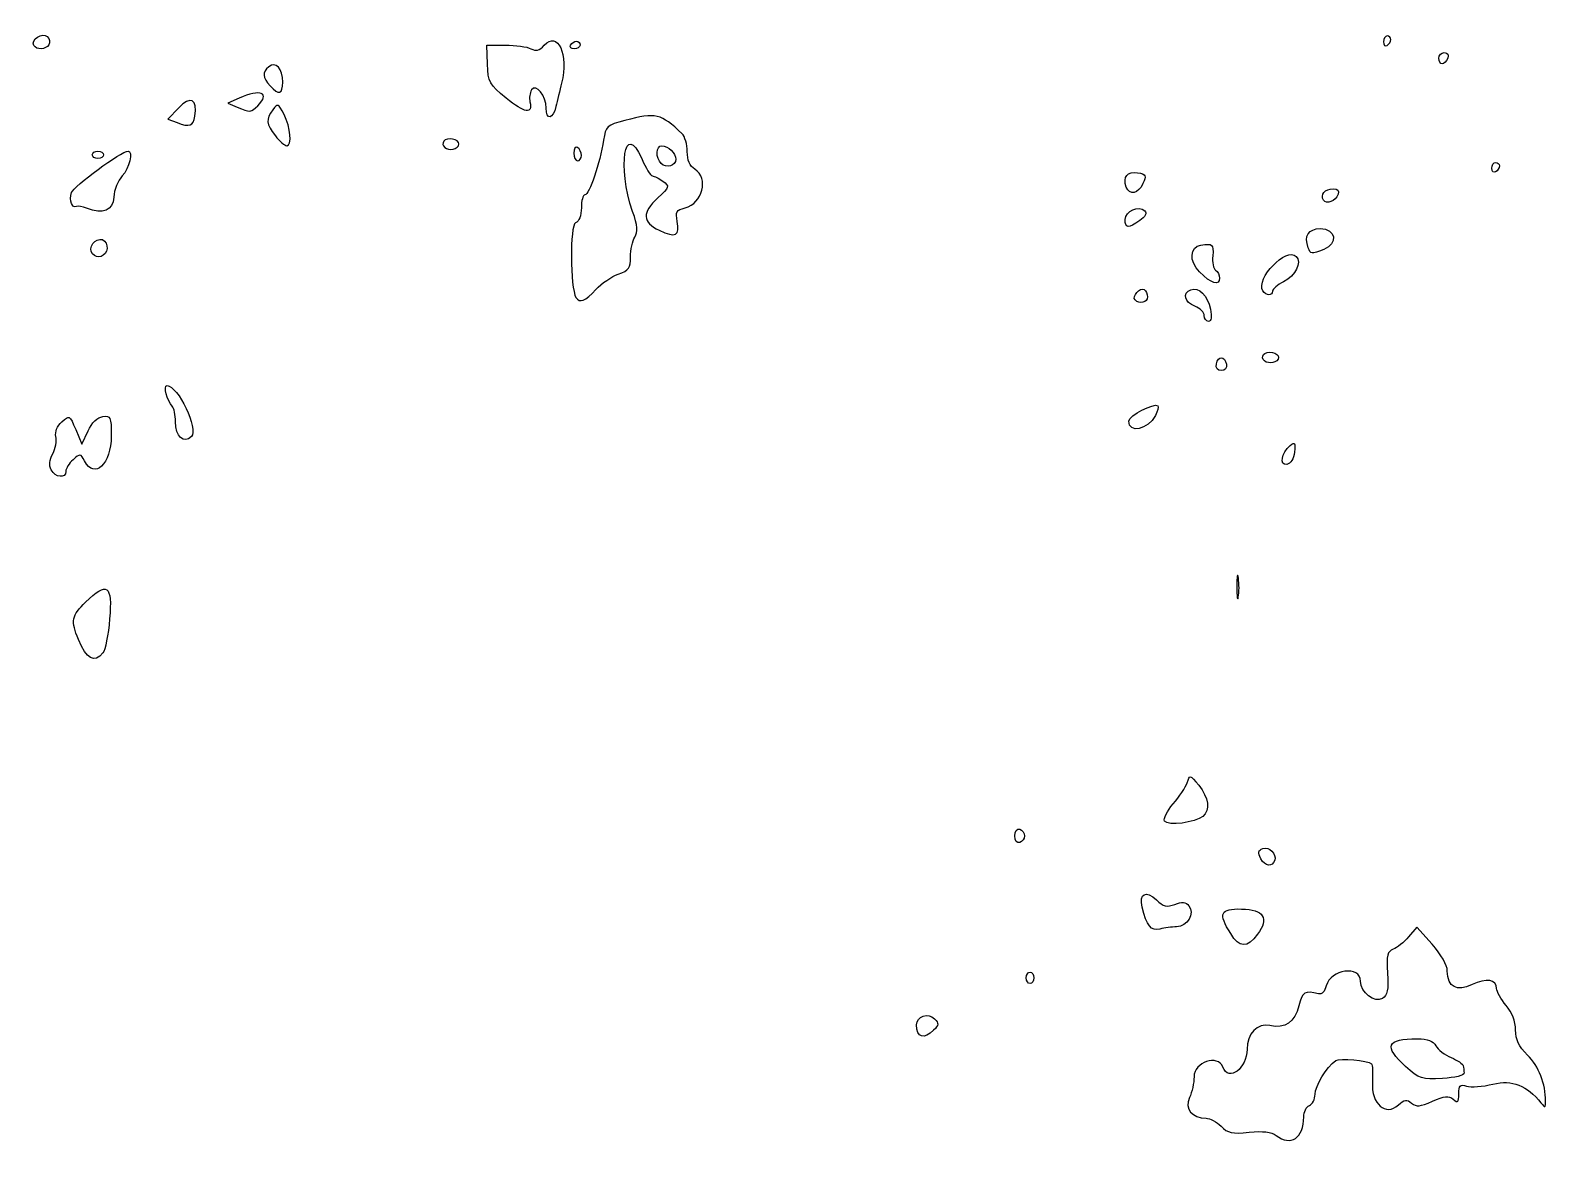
# Model space of a CAD drawing. Header units: centimetres. Extents: x -9.1 to 23.1, y -7.7 to 7.6.
# Drawn here: x -5.836 to -3.219, y -5.176 to -3.249 of the extents above; entities that cross this region are included whole.
import ezdxf

# ---------------------------------------------------------------- set-up
doc = ezdxf.new("R2010")
doc.units = ezdxf.units.CM
doc.header["$MEASUREMENT"] = 0
doc.layers.add('Layer 1', color=7, linetype='Continuous')

msp = doc.modelspace()

# ---------------------------------------------------------------- linework, layer by layer
at = {"layer": 'Layer 1'}
for points, knots in [([(-5.80392, -3.27375), (-5.80151, -3.26984), (-5.80268, -3.26351), (-5.80653, -3.25966), (-5.80653, -3.25966), (-5.81468, -3.25151), (-5.83588, -3.26546), (-5.82995, -3.27506), (-5.82995, -3.27506), (-5.82498, -3.2831), (-5.80922, -3.28231), (-5.80393, -3.27374), (-5.80393, -3.27374), (-5.80393, -3.27374), (-5.80392, -3.27375), (-5.80392, -3.27375)], [0, 0, 0, 0, 0.2, 0.2, 0.2, 0.2, 0.4, 0.4, 0.4, 0.4, 0.6, 0.6, 0.6, 0.6, 1, 1, 1, 1]), ([(-4.92827, -3.38053), (-4.92606, -3.37065), (-4.92166, -3.35239), (-4.91849, -3.33996), (-4.91849, -3.33996), (-4.90599, -3.29081), (-4.92529, -3.2489), (-4.94858, -3.27463), (-4.94858, -3.27463), (-4.95701, -3.28394), (-4.96276, -3.28546), (-4.97162, -3.28072), (-4.97162, -3.28072), (-4.97812, -3.27722), (-4.99787, -3.2744), (-5.01551, -3.2744), (-5.01551, -3.2744), (-5.01551, -3.2744), (-5.04759, -3.2744), (-5.04759, -3.2744), (-5.04759, -3.2744), (-5.04759, -3.2744), (-5.04643, -3.3074), (-5.04643, -3.3074), (-5.04643, -3.3074), (-5.04534, -3.33829), (-5.04328, -3.34205), (-5.01411, -3.36615), (-5.01411, -3.36615), (-4.98298, -3.39188), (-4.96741, -3.39424), (-4.97313, -3.37235), (-4.97313, -3.37235), (-4.9748, -3.36597), (-4.97354, -3.35675), (-4.97031, -3.35186), (-4.97031, -3.35186), (-4.96253, -3.34005), (-4.94511, -3.36186), (-4.94511, -3.38341), (-4.94511, -3.38341), (-4.94511, -3.40437), (-4.93316, -3.40233), (-4.92827, -3.38053)], [0, 0, 0, 0, 0.0833333, 0.0833333, 0.0833333, 0.0833333, 0.1666667, 0.1666667, 0.1666667, 0.1666667, 0.25, 0.25, 0.25, 0.25, 0.3333333, 0.3333333, 0.3333333, 0.3333333, 0.4166667, 0.4166667, 0.4166667, 0.4166667, 0.5, 0.5, 0.5, 0.5, 0.5833333, 0.5833333, 0.5833333, 0.5833333, 0.6666667, 0.6666667, 0.6666667, 0.6666667, 0.75, 0.75, 0.75, 0.75, 0.8333333, 0.8333333, 0.8333333, 0.8333333, 1, 1, 1, 1]), ([(-4.88665, -3.27432), (-4.88665, -3.27074), (-4.88942, -3.26779), (-4.8928, -3.26779), (-4.8928, -3.26779), (-4.89618, -3.26779), (-4.90076, -3.27071), (-4.90298, -3.27432), (-4.90298, -3.27432), (-4.9052, -3.2779), (-4.90244, -3.28085), (-4.89683, -3.28085), (-4.89683, -3.28085), (-4.89123, -3.28085), (-4.88665, -3.27793), (-4.88665, -3.27432)], [0, 0, 0, 0, 0.2, 0.2, 0.2, 0.2, 0.4, 0.4, 0.4, 0.4, 0.6, 0.6, 0.6, 0.6, 1, 1, 1, 1]), ([(-3.49953, -3.26885), (-3.49953, -3.26325), (-3.49659, -3.25867), (-3.493, -3.25867), (-3.493, -3.25867), (-3.48941, -3.25867), (-3.48647, -3.26143), (-3.48647, -3.26482), (-3.48647, -3.26482), (-3.48647, -3.2682), (-3.48941, -3.27278), (-3.493, -3.275), (-3.493, -3.275), (-3.49659, -3.27722), (-3.49953, -3.27446), (-3.49953, -3.26885)], [0, 0, 0, 0, 0.2, 0.2, 0.2, 0.2, 0.4, 0.4, 0.4, 0.4, 0.6, 0.6, 0.6, 0.6, 1, 1, 1, 1]), ([(-3.38852, -3.29719), (-3.38623, -3.29122), (-3.38852, -3.28739), (-3.39435, -3.28739), (-3.39435, -3.28739), (-3.39963, -3.28739), (-3.40394, -3.2918), (-3.40394, -3.29719), (-3.40394, -3.29719), (-3.40394, -3.30258), (-3.40132, -3.30699), (-3.39811, -3.30699), (-3.39811, -3.30699), (-3.3949, -3.30699), (-3.39059, -3.30258), (-3.38852, -3.29719)], [0, 0, 0, 0, 0.2, 0.2, 0.2, 0.2, 0.4, 0.4, 0.4, 0.4, 0.6, 0.6, 0.6, 0.6, 1, 1, 1, 1]), ([(-5.42196, -3.34469), (-5.43502, -3.33025), (-5.43561, -3.3214), (-5.42412, -3.31187), (-5.42412, -3.31187), (-5.41206, -3.30186), (-5.40011, -3.31504), (-5.40011, -3.33835), (-5.40011, -3.33835), (-5.40011, -3.35957), (-5.40675, -3.3615), (-5.42196, -3.34469)], [0, 0, 0, 0, 0.25, 0.25, 0.25, 0.25, 0.5, 0.5, 0.5, 0.5, 1, 1, 1, 1]), ([(-5.58241, -3.40827), (-5.58241, -3.40827), (-5.59816, -3.402), (-5.59816, -3.402), (-5.59816, -3.402), (-5.59816, -3.402), (-5.57946, -3.38249), (-5.57946, -3.38249), (-5.57946, -3.38249), (-5.55915, -3.3613), (-5.54718, -3.36757), (-5.55154, -3.39714), (-5.55154, -3.39714), (-5.55402, -3.41395), (-5.56144, -3.41663), (-5.58241, -3.40828), (-5.58241, -3.40828), (-5.58241, -3.40828), (-5.58241, -3.40827), (-5.58241, -3.40827)], [0, 0, 0, 0, 0.1666667, 0.1666667, 0.1666667, 0.1666667, 0.3333333, 0.3333333, 0.3333333, 0.3333333, 0.5, 0.5, 0.5, 0.5, 0.6666667, 0.6666667, 0.6666667, 0.6666667, 1, 1, 1, 1]), ([(-5.47849, -3.38158), (-5.47849, -3.38158), (-5.49482, -3.3747), (-5.49482, -3.3747), (-5.49482, -3.3747), (-5.49482, -3.3747), (-5.47523, -3.36596), (-5.47523, -3.36596), (-5.47523, -3.36596), (-5.43859, -3.34962), (-5.42084, -3.35683), (-5.44304, -3.37903), (-5.44304, -3.37903), (-5.45481, -3.3908), (-5.45637, -3.39091), (-5.4785, -3.38158), (-5.4785, -3.38158), (-5.4785, -3.38158), (-5.47849, -3.38158), (-5.47849, -3.38158)], [0, 0, 0, 0, 0.1666667, 0.1666667, 0.1666667, 0.1666667, 0.3333333, 0.3333333, 0.3333333, 0.3333333, 0.5, 0.5, 0.5, 0.5, 0.6666667, 0.6666667, 0.6666667, 0.6666667, 1, 1, 1, 1]), ([(-5.41279, -3.43086), (-5.42869, -3.41065), (-5.4295, -3.40265), (-5.41734, -3.38603), (-5.41734, -3.38603), (-5.40882, -3.37437), (-5.40781, -3.3748), (-5.39775, -3.39425), (-5.39775, -3.39425), (-5.38619, -3.41661), (-5.38353, -3.44807), (-5.3932, -3.44807), (-5.3932, -3.44807), (-5.39653, -3.44807), (-5.40535, -3.44033), (-5.41279, -3.43086)], [0, 0, 0, 0, 0.2, 0.2, 0.2, 0.2, 0.4, 0.4, 0.4, 0.4, 0.6, 0.6, 0.6, 0.6, 1, 1, 1, 1]), ([(-4.89377, -3.70998), (-4.90374, -3.69384), (-4.90427, -3.58491), (-4.89439, -3.58112), (-4.89439, -3.58112), (-4.88812, -3.57873), (-4.88439, -3.569), (-4.88439, -3.55512), (-4.88439, -3.55512), (-4.88439, -3.54293), (-4.88157, -3.53296), (-4.87811, -3.53296), (-4.87811, -3.53296), (-4.87105, -3.53296), (-4.85229, -3.47779), (-4.84604, -3.43867), (-4.84604, -3.43867), (-4.84214, -3.41426), (-4.84029, -3.41254), (-4.80928, -3.40451), (-4.80928, -3.40451), (-4.75538, -3.39056), (-4.7472, -3.39245), (-4.71058, -3.42729), (-4.71058, -3.42729), (-4.70559, -3.43204), (-4.70151, -3.44597), (-4.70151, -3.45826), (-4.70151, -3.45826), (-4.70151, -3.47352), (-4.69737, -3.48318), (-4.68845, -3.48875), (-4.68845, -3.48875), (-4.664, -3.50402), (-4.67511, -3.54778), (-4.70536, -3.55538), (-4.70536, -3.55538), (-4.72035, -3.55913), (-4.72211, -3.56221), (-4.71881, -3.57874), (-4.71881, -3.57874), (-4.71382, -3.60367), (-4.72163, -3.60746), (-4.75005, -3.59391), (-4.75005, -3.59391), (-4.7794, -3.57991), (-4.78006, -3.56406), (-4.75234, -3.53817), (-4.75234, -3.53817), (-4.73214, -3.5193), (-4.73181, -3.51819), (-4.74379, -3.50943), (-4.74379, -3.50943), (-4.75065, -3.50442), (-4.75874, -3.50031), (-4.76177, -3.50031), (-4.76177, -3.50031), (-4.7648, -3.50031), (-4.7731, -3.48675), (-4.7802, -3.47019), (-4.7802, -3.47019), (-4.80915, -3.40265), (-4.82314, -3.48452), (-4.79584, -3.56172), (-4.79584, -3.56172), (-4.78703, -3.58664), (-4.78618, -3.59639), (-4.792, -3.60571), (-4.792, -3.60571), (-4.79612, -3.6123), (-4.79948, -3.62773), (-4.79948, -3.64), (-4.79948, -3.64), (-4.79948, -3.65927), (-4.80236, -3.66331), (-4.82057, -3.66966), (-4.82057, -3.66966), (-4.83217, -3.67369), (-4.84964, -3.68575), (-4.85939, -3.69642), (-4.85939, -3.69642), (-4.87761, -3.71636), (-4.88743, -3.72023), (-4.89377, -3.70997), (-4.89377, -3.70997), (-4.89377, -3.70997), (-4.89377, -3.70998), (-4.89377, -3.70998)], [0, 0, 0, 0, 0.0434783, 0.0434783, 0.0434783, 0.0434783, 0.0869565, 0.0869565, 0.0869565, 0.0869565, 0.1304348, 0.1304348, 0.1304348, 0.1304348, 0.173913, 0.173913, 0.173913, 0.173913, 0.2173913, 0.2173913, 0.2173913, 0.2173913, 0.2608696, 0.2608696, 0.2608696, 0.2608696, 0.3043478, 0.3043478, 0.3043478, 0.3043478, 0.3478261, 0.3478261, 0.3478261, 0.3478261, 0.3913043, 0.3913043, 0.3913043, 0.3913043, 0.4347826, 0.4347826, 0.4347826, 0.4347826, 0.4782609, 0.4782609, 0.4782609, 0.4782609, 0.5217391, 0.5217391, 0.5217391, 0.5217391, 0.5652174, 0.5652174, 0.5652174, 0.5652174, 0.6086957, 0.6086957, 0.6086957, 0.6086957, 0.6521739, 0.6521739, 0.6521739, 0.6521739, 0.6956522, 0.6956522, 0.6956522, 0.6956522, 0.7391304, 0.7391304, 0.7391304, 0.7391304, 0.7826087, 0.7826087, 0.7826087, 0.7826087, 0.826087, 0.826087, 0.826087, 0.826087, 0.8695652, 0.8695652, 0.8695652, 0.8695652, 0.9130435, 0.9130435, 0.9130435, 0.9130435, 1, 1, 1, 1]), ([(-5.12254, -3.44851), (-5.12461, -3.44518), (-5.12317, -3.4405), (-5.11935, -3.43814), (-5.11935, -3.43814), (-5.10968, -3.43217), (-5.09171, -3.43999), (-5.09667, -3.44802), (-5.09667, -3.44802), (-5.10177, -3.45628), (-5.11756, -3.45658), (-5.12254, -3.44851)], [0, 0, 0, 0, 0.25, 0.25, 0.25, 0.25, 0.5, 0.5, 0.5, 0.5, 1, 1, 1, 1]), ([(-4.89749, -3.46074), (-4.89749, -3.45334), (-4.89455, -3.44911), (-4.89096, -3.45133), (-4.89096, -3.45133), (-4.88737, -3.45355), (-4.88443, -3.4596), (-4.88443, -3.46478), (-4.88443, -3.46478), (-4.88443, -3.46996), (-4.88737, -3.47419), (-4.89096, -3.47419), (-4.89096, -3.47419), (-4.89455, -3.47419), (-4.89749, -3.46814), (-4.89749, -3.46074)], [0, 0, 0, 0, 0.2, 0.2, 0.2, 0.2, 0.4, 0.4, 0.4, 0.4, 0.6, 0.6, 0.6, 0.6, 1, 1, 1, 1]), ([(-4.72112, -3.47153), (-4.72112, -3.46121), (-4.73466, -3.44807), (-4.74529, -3.44807), (-4.74529, -3.44807), (-4.7557, -3.44807), (-4.75649, -3.46887), (-4.74646, -3.47891), (-4.74646, -3.47891), (-4.73781, -3.48756), (-4.72113, -3.4827), (-4.72113, -3.47154), (-4.72113, -3.47154), (-4.72113, -3.47154), (-4.72112, -3.47153), (-4.72112, -3.47153)], [0, 0, 0, 0, 0.2, 0.2, 0.2, 0.2, 0.4, 0.4, 0.4, 0.4, 0.6, 0.6, 0.6, 0.6, 1, 1, 1, 1]), ([(-5.69176, -3.53666), (-5.69116, -3.52464), (-5.68455, -3.50828), (-5.67706, -3.50032), (-5.67706, -3.50032), (-5.66487, -3.48735), (-5.65789, -3.45729), (-5.66707, -3.45729), (-5.66707, -3.45729), (-5.67848, -3.45729), (-5.76118, -3.51807), (-5.76465, -3.529), (-5.76465, -3.529), (-5.76899, -3.54267), (-5.76374, -3.55732), (-5.75608, -3.55292), (-5.75608, -3.55292), (-5.75363, -3.55152), (-5.74575, -3.55292), (-5.73857, -3.55576), (-5.73857, -3.55576), (-5.71044, -3.56739), (-5.69294, -3.56024), (-5.69176, -3.53667), (-5.69176, -3.53667), (-5.69176, -3.53667), (-5.69176, -3.53666), (-5.69176, -3.53666)], [0, 0, 0, 0, 0.125, 0.125, 0.125, 0.125, 0.25, 0.25, 0.25, 0.25, 0.375, 0.375, 0.375, 0.375, 0.5, 0.5, 0.5, 0.5, 0.625, 0.625, 0.625, 0.625, 0.75, 0.75, 0.75, 0.75, 1, 1, 1, 1]), ([(-5.70934, -3.4638), (-5.70934, -3.46022), (-5.71375, -3.45727), (-5.71914, -3.45727), (-5.71914, -3.45727), (-5.72453, -3.45727), (-5.72894, -3.46019), (-5.72894, -3.4638), (-5.72894, -3.4638), (-5.72894, -3.46738), (-5.72453, -3.47033), (-5.71914, -3.47033), (-5.71914, -3.47033), (-5.71375, -3.47033), (-5.70934, -3.46741), (-5.70934, -3.4638)], [0, 0, 0, 0, 0.2, 0.2, 0.2, 0.2, 0.4, 0.4, 0.4, 0.4, 0.6, 0.6, 0.6, 0.6, 1, 1, 1, 1]), ([(-3.29932, -3.48303), (-3.29932, -3.47965), (-3.30226, -3.47688), (-3.30585, -3.47688), (-3.30585, -3.47688), (-3.30944, -3.47688), (-3.31238, -3.48146), (-3.31238, -3.48706), (-3.31238, -3.48706), (-3.31238, -3.49266), (-3.30944, -3.49543), (-3.30585, -3.49321), (-3.30585, -3.49321), (-3.30226, -3.49099), (-3.29932, -3.48641), (-3.29932, -3.48303)], [0, 0, 0, 0, 0.2, 0.2, 0.2, 0.2, 0.4, 0.4, 0.4, 0.4, 0.6, 0.6, 0.6, 0.6, 1, 1, 1, 1]), ([(-3.91465, -3.51348), (-3.90826, -3.49947), (-3.90923, -3.4975), (-3.92391, -3.49469), (-3.92391, -3.49469), (-3.94144, -3.49136), (-3.95003, -3.50217), (-3.94344, -3.51933), (-3.94344, -3.51933), (-3.93775, -3.53415), (-3.92266, -3.53108), (-3.91464, -3.51348), (-3.91464, -3.51348), (-3.91464, -3.51348), (-3.91465, -3.51348), (-3.91465, -3.51348)], [0, 0, 0, 0, 0.2, 0.2, 0.2, 0.2, 0.4, 0.4, 0.4, 0.4, 0.6, 0.6, 0.6, 0.6, 1, 1, 1, 1]), ([(-3.57751, -3.53189), (-3.5752, -3.52585), (-3.57831, -3.5226), (-3.58642, -3.5226), (-3.58642, -3.5226), (-3.60043, -3.5226), (-3.60895, -3.53246), (-3.6031, -3.54191), (-3.6031, -3.54191), (-3.59807, -3.55005), (-3.58207, -3.54376), (-3.57751, -3.53189)], [0, 0, 0, 0, 0.25, 0.25, 0.25, 0.25, 0.5, 0.5, 0.5, 0.5, 1, 1, 1, 1]), ([(-3.92033, -3.57738), (-3.91045, -3.57046), (-3.90748, -3.56462), (-3.91169, -3.56041), (-3.91169, -3.56041), (-3.92158, -3.55052), (-3.94555, -3.56107), (-3.94555, -3.57532), (-3.94555, -3.57532), (-3.94555, -3.5907), (-3.93999, -3.59116), (-3.92033, -3.57738)], [0, 0, 0, 0, 0.25, 0.25, 0.25, 0.25, 0.5, 0.5, 0.5, 0.5, 1, 1, 1, 1]), ([(-5.7044, -3.62996), (-5.70224, -3.62433), (-5.70368, -3.61652), (-5.70759, -3.6126), (-5.70759, -3.6126), (-5.71702, -3.60317), (-5.73549, -3.61789), (-5.73051, -3.63087), (-5.73051, -3.63087), (-5.72573, -3.64332), (-5.70931, -3.64274), (-5.7044, -3.62996)], [0, 0, 0, 0, 0.25, 0.25, 0.25, 0.25, 0.5, 0.5, 0.5, 0.5, 1, 1, 1, 1]), ([(-3.60238, -3.62712), (-3.57703, -3.61748), (-3.58176, -3.59121), (-3.60885, -3.59121), (-3.60885, -3.59121), (-3.62888, -3.59121), (-3.63696, -3.60427), (-3.62929, -3.62424), (-3.62929, -3.62424), (-3.62499, -3.63544), (-3.62443, -3.6355), (-3.60238, -3.62712)], [0, 0, 0, 0, 0.25, 0.25, 0.25, 0.25, 0.5, 0.5, 0.5, 0.5, 1, 1, 1, 1]), ([(-3.7824, -3.67649), (-3.7824, -3.67131), (-3.78553, -3.66514), (-3.78936, -3.66278), (-3.78936, -3.66278), (-3.79318, -3.66043), (-3.79539, -3.64922), (-3.79426, -3.63791), (-3.79426, -3.63791), (-3.79229, -3.61823), (-3.79434, -3.61643), (-3.81483, -3.61962), (-3.81483, -3.61962), (-3.83404, -3.62258), (-3.83528, -3.64768), (-3.81712, -3.66584), (-3.81712, -3.66584), (-3.7966, -3.68636), (-3.78241, -3.69072), (-3.78241, -3.6765), (-3.78241, -3.6765), (-3.78241, -3.6765), (-3.7824, -3.67649), (-3.7824, -3.67649)], [0, 0, 0, 0, 0.1428571, 0.1428571, 0.1428571, 0.1428571, 0.2857143, 0.2857143, 0.2857143, 0.2857143, 0.4285714, 0.4285714, 0.4285714, 0.4285714, 0.5714286, 0.5714286, 0.5714286, 0.5714286, 0.7142857, 0.7142857, 0.7142857, 0.7142857, 1, 1, 1, 1]), ([(-3.69096, -3.69913), (-3.69096, -3.69563), (-3.68235, -3.68831), (-3.67183, -3.68287), (-3.67183, -3.68287), (-3.65134, -3.67228), (-3.63998, -3.64936), (-3.65016, -3.63918), (-3.65016, -3.63918), (-3.66718, -3.62216), (-3.72057, -3.67746), (-3.70751, -3.69859), (-3.70751, -3.69859), (-3.70215, -3.70726), (-3.69095, -3.70762), (-3.69095, -3.69913), (-3.69095, -3.69913), (-3.69095, -3.69913), (-3.69096, -3.69913), (-3.69096, -3.69913)], [0, 0, 0, 0, 0.1666667, 0.1666667, 0.1666667, 0.1666667, 0.3333333, 0.3333333, 0.3333333, 0.3333333, 0.5, 0.5, 0.5, 0.5, 0.6666667, 0.6666667, 0.6666667, 0.6666667, 1, 1, 1, 1]), ([(-3.90669, -3.70915), (-3.90669, -3.70397), (-3.9093, -3.69812), (-3.91248, -3.69616), (-3.91248, -3.69616), (-3.91967, -3.69172), (-3.93431, -3.70836), (-3.9284, -3.71427), (-3.9284, -3.71427), (-3.92063, -3.72204), (-3.90669, -3.71876), (-3.90669, -3.70916), (-3.90669, -3.70916), (-3.90669, -3.70916), (-3.90669, -3.70915), (-3.90669, -3.70915)], [0, 0, 0, 0, 0.2, 0.2, 0.2, 0.2, 0.4, 0.4, 0.4, 0.4, 0.6, 0.6, 0.6, 0.6, 1, 1, 1, 1]), ([(-3.79825, -3.72997), (-3.80288, -3.7064), (-3.81824, -3.69144), (-3.83227, -3.69683), (-3.83227, -3.69683), (-3.8469, -3.70245), (-3.84288, -3.71832), (-3.8251, -3.72507), (-3.8251, -3.72507), (-3.81612, -3.72849), (-3.80877, -3.73576), (-3.80877, -3.74124), (-3.80877, -3.74124), (-3.80877, -3.74672), (-3.80546, -3.7512), (-3.80142, -3.7512), (-3.80142, -3.7512), (-3.79663, -3.7512), (-3.79552, -3.74381), (-3.79824, -3.72997), (-3.79824, -3.72997), (-3.79824, -3.72997), (-3.79825, -3.72997), (-3.79825, -3.72997)], [0, 0, 0, 0, 0.1428571, 0.1428571, 0.1428571, 0.1428571, 0.2857143, 0.2857143, 0.2857143, 0.2857143, 0.4285714, 0.4285714, 0.4285714, 0.4285714, 0.5714286, 0.5714286, 0.5714286, 0.5714286, 0.7142857, 0.7142857, 0.7142857, 0.7142857, 1, 1, 1, 1]), ([(-3.77066, -3.82507), (-3.77346, -3.81051), (-3.78508, -3.8102), (-3.78786, -3.82462), (-3.78786, -3.82462), (-3.78924, -3.83177), (-3.78603, -3.83605), (-3.77931, -3.83605), (-3.77931, -3.83605), (-3.77276, -3.83605), (-3.76938, -3.83176), (-3.77067, -3.82508), (-3.77067, -3.82508), (-3.77067, -3.82508), (-3.77066, -3.82507), (-3.77066, -3.82507)], [0, 0, 0, 0, 0.2, 0.2, 0.2, 0.2, 0.4, 0.4, 0.4, 0.4, 0.6, 0.6, 0.6, 0.6, 1, 1, 1, 1]), ([(-3.68132, -3.8164), (-3.67636, -3.80838), (-3.69434, -3.80055), (-3.704, -3.80652), (-3.704, -3.80652), (-3.70782, -3.80887), (-3.70926, -3.81355), (-3.70719, -3.81689), (-3.70719, -3.81689), (-3.70221, -3.82496), (-3.68642, -3.82465), (-3.68132, -3.8164)], [0, 0, 0, 0, 0.25, 0.25, 0.25, 0.25, 0.5, 0.5, 0.5, 0.5, 1, 1, 1, 1]), ([(-5.55777, -3.95023), (-5.54494, -3.9374), (-5.58088, -3.86216), (-5.59984, -3.86216), (-5.59984, -3.86216), (-5.60631, -3.86216), (-5.59976, -3.88828), (-5.59089, -3.89776), (-5.59089, -3.89776), (-5.5877, -3.90118), (-5.58509, -3.91317), (-5.58509, -3.92443), (-5.58509, -3.92443), (-5.58509, -3.95003), (-5.57094, -3.9634), (-5.55777, -3.95023)], [0, 0, 0, 0, 0.2, 0.2, 0.2, 0.2, 0.4, 0.4, 0.4, 0.4, 0.6, 0.6, 0.6, 0.6, 1, 1, 1, 1]), ([(-3.89314, -3.9137), (-3.88918, -3.90629), (-3.88732, -3.89884), (-3.88902, -3.89714), (-3.88902, -3.89714), (-3.89516, -3.891), (-3.93924, -3.91398), (-3.93924, -3.92333), (-3.93924, -3.92333), (-3.93924, -3.94534), (-3.90641, -3.93848), (-3.89314, -3.9137)], [0, 0, 0, 0, 0.25, 0.25, 0.25, 0.25, 0.5, 0.5, 0.5, 0.5, 1, 1, 1, 1]), ([(-5.77453, -4.01011), (-5.77453, -4.00528), (-5.76889, -3.99622), (-5.76199, -3.98997), (-5.76199, -3.98997), (-5.75003, -3.97915), (-5.74911, -3.97925), (-5.74217, -3.99223), (-5.74217, -3.99223), (-5.72485, -4.02459), (-5.69616, -3.99755), (-5.69616, -3.94885), (-5.69616, -3.94885), (-5.69616, -3.91594), (-5.69718, -3.91363), (-5.71082, -3.91558), (-5.71082, -3.91558), (-5.72007, -3.9169), (-5.72944, -3.92607), (-5.73621, -3.94044), (-5.73621, -3.94044), (-5.73621, -3.94044), (-5.74694, -3.96322), (-5.74694, -3.96322), (-5.74694, -3.96322), (-5.74694, -3.96322), (-5.75754, -3.93786), (-5.75754, -3.93786), (-5.75754, -3.93786), (-5.76799, -3.91284), (-5.76832, -3.91266), (-5.7815, -3.9246), (-5.7815, -3.9246), (-5.78981, -3.93212), (-5.79364, -3.94175), (-5.79163, -3.95004), (-5.79163, -3.95004), (-5.78985, -3.95738), (-5.79236, -3.97069), (-5.7972, -3.97961), (-5.7972, -3.97961), (-5.80317, -3.9906), (-5.80402, -3.99955), (-5.79984, -4.00737), (-5.79984, -4.00737), (-5.7926, -4.0209), (-5.77453, -4.02286), (-5.77453, -4.01013), (-5.77453, -4.01013), (-5.77453, -4.01013), (-5.77453, -4.01011), (-5.77453, -4.01011)], [0, 0, 0, 0, 0.0714286, 0.0714286, 0.0714286, 0.0714286, 0.1428571, 0.1428571, 0.1428571, 0.1428571, 0.2142857, 0.2142857, 0.2142857, 0.2142857, 0.2857143, 0.2857143, 0.2857143, 0.2857143, 0.3571429, 0.3571429, 0.3571429, 0.3571429, 0.4285714, 0.4285714, 0.4285714, 0.4285714, 0.5, 0.5, 0.5, 0.5, 0.5714286, 0.5714286, 0.5714286, 0.5714286, 0.6428571, 0.6428571, 0.6428571, 0.6428571, 0.7142857, 0.7142857, 0.7142857, 0.7142857, 0.7857143, 0.7857143, 0.7857143, 0.7857143, 0.8571429, 0.8571429, 0.8571429, 0.8571429, 1, 1, 1, 1]), ([(-3.65303, -3.97676), (-3.65117, -3.96049), (-3.6523, -3.95881), (-3.66049, -3.9656), (-3.66049, -3.9656), (-3.67551, -3.97807), (-3.67943, -4.00051), (-3.66614, -3.998), (-3.66614, -3.998), (-3.65956, -3.99676), (-3.65435, -3.98832), (-3.65303, -3.97676)], [0, 0, 0, 0, 0.25, 0.25, 0.25, 0.25, 0.5, 0.5, 0.5, 0.5, 1, 1, 1, 1]), ([(-3.75275, -4.20897), (-3.75267, -4.19101), (-3.75143, -4.18444), (-3.74993, -4.19436), (-3.74993, -4.19436), (-3.74843, -4.20428), (-3.74847, -4.21898), (-3.75001, -4.22702), (-3.75001, -4.22702), (-3.75156, -4.23505), (-3.75279, -4.22702), (-3.75274, -4.20897), (-3.75274, -4.20897), (-3.75274, -4.20897), (-3.75275, -4.20897), (-3.75275, -4.20897)], [0, 0, 0, 0, 0.2, 0.2, 0.2, 0.2, 0.4, 0.4, 0.4, 0.4, 0.6, 0.6, 0.6, 0.6, 1, 1, 1, 1]), ([(-5.71047, -4.32356), (-5.70644, -4.3187), (-5.70124, -4.29225), (-5.69892, -4.26478), (-5.69892, -4.26478), (-5.69394, -4.20592), (-5.70306, -4.19953), (-5.74039, -4.23571), (-5.74039, -4.23571), (-5.76434, -4.25893), (-5.76615, -4.26846), (-5.75271, -4.30058), (-5.75271, -4.30058), (-5.73851, -4.33449), (-5.72545, -4.3416), (-5.71048, -4.32357), (-5.71048, -4.32357), (-5.71048, -4.32357), (-5.71047, -4.32356), (-5.71047, -4.32356)], [0, 0, 0, 0, 0.1666667, 0.1666667, 0.1666667, 0.1666667, 0.3333333, 0.3333333, 0.3333333, 0.3333333, 0.5, 0.5, 0.5, 0.5, 0.6666667, 0.6666667, 0.6666667, 0.6666667, 1, 1, 1, 1]), ([(-3.81109, -4.60562), (-3.79826, -4.59497), (-3.80128, -4.57297), (-3.81846, -4.55197), (-3.81846, -4.55197), (-3.83363, -4.53342), (-3.8339, -4.53336), (-3.83839, -4.5475), (-3.83839, -4.5475), (-3.84089, -4.55539), (-3.85173, -4.57184), (-3.86246, -4.58408), (-3.86246, -4.58408), (-3.87319, -4.59632), (-3.87992, -4.60966), (-3.87739, -4.61374), (-3.87739, -4.61374), (-3.87202, -4.62242), (-3.82429, -4.61658), (-3.81109, -4.60562)], [0, 0, 0, 0, 0.1666667, 0.1666667, 0.1666667, 0.1666667, 0.3333333, 0.3333333, 0.3333333, 0.3333333, 0.5, 0.5, 0.5, 0.5, 0.6666667, 0.6666667, 0.6666667, 0.6666667, 1, 1, 1, 1]), ([(-4.11936, -4.63936), (-4.11936, -4.63457), (-4.12303, -4.62943), (-4.12752, -4.62793), (-4.12752, -4.62793), (-4.13238, -4.62632), (-4.13568, -4.63094), (-4.13568, -4.63936), (-4.13568, -4.63936), (-4.13568, -4.64778), (-4.13237, -4.65241), (-4.12752, -4.65079), (-4.12752, -4.65079), (-4.12303, -4.64931), (-4.11936, -4.64415), (-4.11936, -4.63936)], [0, 0, 0, 0, 0.2, 0.2, 0.2, 0.2, 0.4, 0.4, 0.4, 0.4, 0.6, 0.6, 0.6, 0.6, 1, 1, 1, 1]), ([(-3.6872, -4.68141), (-3.68359, -4.67), (-3.69666, -4.657), (-3.70753, -4.66117), (-3.70753, -4.66117), (-3.71621, -4.6645), (-3.71688, -4.66789), (-3.71101, -4.67885), (-3.71101, -4.67885), (-3.7039, -4.69214), (-3.69102, -4.69352), (-3.68719, -4.6814), (-3.68719, -4.6814), (-3.68719, -4.6814), (-3.6872, -4.68141), (-3.6872, -4.68141)], [0, 0, 0, 0, 0.2, 0.2, 0.2, 0.2, 0.4, 0.4, 0.4, 0.4, 0.6, 0.6, 0.6, 0.6, 1, 1, 1, 1]), ([(-3.85673, -4.7962), (-3.83833, -4.7962), (-3.82464, -4.773), (-3.83533, -4.76012), (-3.83533, -4.76012), (-3.84092, -4.75339), (-3.84709, -4.75272), (-3.85963, -4.75749), (-3.85963, -4.75749), (-3.87333, -4.7627), (-3.87919, -4.76128), (-3.8913, -4.74992), (-3.8913, -4.74992), (-3.90969, -4.73264), (-3.92168, -4.7386), (-3.91604, -4.76222), (-3.91604, -4.76222), (-3.90834, -4.79445), (-3.90048, -4.80414), (-3.88534, -4.80008), (-3.88534, -4.80008), (-3.87757, -4.79798), (-3.86469, -4.79625), (-3.85674, -4.79621), (-3.85674, -4.79621), (-3.85674, -4.79621), (-3.85673, -4.7962), (-3.85673, -4.7962)], [0, 0, 0, 0, 0.125, 0.125, 0.125, 0.125, 0.25, 0.25, 0.25, 0.25, 0.375, 0.375, 0.375, 0.375, 0.5, 0.5, 0.5, 0.5, 0.625, 0.625, 0.625, 0.625, 0.75, 0.75, 0.75, 0.75, 1, 1, 1, 1]), ([(-3.71685, -4.80918), (-3.6965, -4.78158), (-3.70625, -4.76603), (-3.74427, -4.76546), (-3.74427, -4.76546), (-3.78148, -4.76488), (-3.78487, -4.7725), (-3.76323, -4.80799), (-3.76323, -4.80799), (-3.74807, -4.83285), (-3.73456, -4.83319), (-3.71686, -4.80918), (-3.71686, -4.80918), (-3.71686, -4.80918), (-3.71685, -4.80918), (-3.71685, -4.80918)], [0, 0, 0, 0, 0.2, 0.2, 0.2, 0.2, 0.4, 0.4, 0.4, 0.4, 0.6, 0.6, 0.6, 0.6, 1, 1, 1, 1]), ([(-3.68495, -5.1563), (-3.69328, -5.14998), (-3.70738, -5.14832), (-3.73147, -5.1508), (-3.73147, -5.1508), (-3.76086, -5.15385), (-3.76812, -5.15228), (-3.77993, -5.14047), (-3.77993, -5.14047), (-3.78757, -5.13283), (-3.79914, -5.12658), (-3.80563, -5.12658), (-3.80563, -5.12658), (-3.82989, -5.12658), (-3.84311, -5.11024), (-3.83438, -5.09107), (-3.83438, -5.09107), (-3.83003, -5.08153), (-3.82647, -5.06536), (-3.82647, -5.05513), (-3.82647, -5.05513), (-3.82647, -5.02965), (-3.78524, -5.01584), (-3.77658, -5.03841), (-3.77658, -5.03841), (-3.76669, -5.06419), (-3.73503, -5.04076), (-3.73503, -5.00764), (-3.73503, -5.00764), (-3.73503, -4.98085), (-3.71686, -4.96196), (-3.69559, -4.96663), (-3.69559, -4.96663), (-3.66925, -4.97242), (-3.65243, -4.96093), (-3.6455, -4.93242), (-3.6455, -4.93242), (-3.63974, -4.90871), (-3.6349, -4.90579), (-3.61151, -4.91191), (-3.61151, -4.91191), (-3.60605, -4.91335), (-3.60061, -4.9077), (-3.59817, -4.89806), (-3.59817, -4.89806), (-3.59086, -4.86922), (-3.53909, -4.86239), (-3.53909, -4.89025), (-3.53909, -4.89025), (-3.53909, -4.90935), (-3.51468, -4.92841), (-3.50115, -4.91986), (-3.50115, -4.91986), (-3.49241, -4.91434), (-3.49057, -4.90518), (-3.49234, -4.87608), (-3.49234, -4.87608), (-3.49423, -4.84504), (-3.49271, -4.8386), (-3.48254, -4.83497), (-3.48254, -4.83497), (-3.47592, -4.83262), (-3.46403, -4.82304), (-3.45611, -4.81372), (-3.45611, -4.81372), (-3.45611, -4.81372), (-3.44171, -4.79677), (-3.44171, -4.79677), (-3.44171, -4.79677), (-3.44171, -4.79677), (-3.41557, -4.82616), (-3.41557, -4.82616), (-3.41557, -4.82616), (-3.39957, -4.84415), (-3.38932, -4.86221), (-3.38915, -4.87271), (-3.38915, -4.87271), (-3.3887, -4.90031), (-3.37308, -4.90877), (-3.34622, -4.89596), (-3.34622, -4.89596), (-3.32185, -4.88434), (-3.30397, -4.88717), (-3.30397, -4.90266), (-3.30397, -4.90266), (-3.30397, -4.90805), (-3.29662, -4.92118), (-3.28764, -4.93185), (-3.28764, -4.93185), (-3.27703, -4.94446), (-3.27131, -4.95926), (-3.27131, -4.97412), (-3.27131, -4.97412), (-3.27131, -4.99107), (-3.26597, -5.00231), (-3.25068, -5.01761), (-3.25068, -5.01761), (-3.23128, -5.03701), (-3.2193, -5.0675), (-3.21942, -5.09721), (-3.21942, -5.09721), (-3.2195, -5.10862), (-3.22048, -5.109), (-3.22743, -5.10022), (-3.22743, -5.10022), (-3.25166, -5.06966), (-3.27695, -5.05975), (-3.31033, -5.06776), (-3.31033, -5.06776), (-3.32796, -5.07199), (-3.34844, -5.07353), (-3.35583, -5.07118), (-3.35583, -5.07118), (-3.36712, -5.0676), (-3.36927, -5.06974), (-3.36927, -5.08448), (-3.36927, -5.08448), (-3.36927, -5.09947), (-3.37073, -5.10084), (-3.37922, -5.09379), (-3.37922, -5.09379), (-3.38733, -5.08706), (-3.39394, -5.08769), (-3.41499, -5.09717), (-3.41499, -5.09717), (-3.4362, -5.10673), (-3.44262, -5.10732), (-3.45088, -5.10046), (-3.45088, -5.10046), (-3.45919, -5.09356), (-3.46318, -5.09413), (-3.47372, -5.10367), (-3.47372, -5.10367), (-3.49582, -5.12367), (-3.52051, -5.10202), (-3.51855, -5.06431), (-3.51855, -5.06431), (-3.51773, -5.0484), (-3.51834, -5.03419), (-3.5199, -5.03274), (-3.5199, -5.03274), (-3.52618, -5.02691), (-3.57544, -5.02226), (-3.58175, -5.0269), (-3.58175, -5.0269), (-3.5978, -5.0387), (-3.61745, -5.07079), (-3.61745, -5.0852), (-3.61745, -5.0852), (-3.61745, -5.09381), (-3.62186, -5.10254), (-3.62725, -5.10462), (-3.62725, -5.10462), (-3.63264, -5.10668), (-3.63705, -5.1156), (-3.63705, -5.12444), (-3.63705, -5.12444), (-3.63705, -5.16084), (-3.65935, -5.17568), (-3.68493, -5.15629), (-3.68493, -5.15629), (-3.68493, -5.15629), (-3.68495, -5.1563), (-3.68495, -5.1563)], [0, 0, 0, 0, 0.0238095, 0.0238095, 0.0238095, 0.0238095, 0.047619, 0.047619, 0.047619, 0.047619, 0.0714286, 0.0714286, 0.0714286, 0.0714286, 0.0952381, 0.0952381, 0.0952381, 0.0952381, 0.1190476, 0.1190476, 0.1190476, 0.1190476, 0.1428571, 0.1428571, 0.1428571, 0.1428571, 0.1666667, 0.1666667, 0.1666667, 0.1666667, 0.1904762, 0.1904762, 0.1904762, 0.1904762, 0.2142857, 0.2142857, 0.2142857, 0.2142857, 0.2380952, 0.2380952, 0.2380952, 0.2380952, 0.2619048, 0.2619048, 0.2619048, 0.2619048, 0.2857143, 0.2857143, 0.2857143, 0.2857143, 0.3095238, 0.3095238, 0.3095238, 0.3095238, 0.3333333, 0.3333333, 0.3333333, 0.3333333, 0.3571429, 0.3571429, 0.3571429, 0.3571429, 0.3809524, 0.3809524, 0.3809524, 0.3809524, 0.4047619, 0.4047619, 0.4047619, 0.4047619, 0.4285714, 0.4285714, 0.4285714, 0.4285714, 0.452381, 0.452381, 0.452381, 0.452381, 0.4761905, 0.4761905, 0.4761905, 0.4761905, 0.5, 0.5, 0.5, 0.5, 0.5238095, 0.5238095, 0.5238095, 0.5238095, 0.547619, 0.547619, 0.547619, 0.547619, 0.5714286, 0.5714286, 0.5714286, 0.5714286, 0.5952381, 0.5952381, 0.5952381, 0.5952381, 0.6190476, 0.6190476, 0.6190476, 0.6190476, 0.6428571, 0.6428571, 0.6428571, 0.6428571, 0.6666667, 0.6666667, 0.6666667, 0.6666667, 0.6904762, 0.6904762, 0.6904762, 0.6904762, 0.7142857, 0.7142857, 0.7142857, 0.7142857, 0.7380952, 0.7380952, 0.7380952, 0.7380952, 0.7619048, 0.7619048, 0.7619048, 0.7619048, 0.7857143, 0.7857143, 0.7857143, 0.7857143, 0.8095238, 0.8095238, 0.8095238, 0.8095238, 0.8333333, 0.8333333, 0.8333333, 0.8333333, 0.8571429, 0.8571429, 0.8571429, 0.8571429, 0.8809524, 0.8809524, 0.8809524, 0.8809524, 0.9047619, 0.9047619, 0.9047619, 0.9047619, 0.9285714, 0.9285714, 0.9285714, 0.9285714, 0.952381, 0.952381, 0.952381, 0.952381, 1, 1, 1, 1]), ([(-4.10305, -4.88428), (-4.10305, -4.87889), (-4.10599, -4.87449), (-4.10958, -4.87449), (-4.10958, -4.87449), (-4.11317, -4.87449), (-4.11611, -4.8789), (-4.11611, -4.88428), (-4.11611, -4.88428), (-4.11611, -4.88966), (-4.11317, -4.89408), (-4.10958, -4.89408), (-4.10958, -4.89408), (-4.10599, -4.89408), (-4.10305, -4.88967), (-4.10305, -4.88428)], [0, 0, 0, 0, 0.2, 0.2, 0.2, 0.2, 0.4, 0.4, 0.4, 0.4, 0.6, 0.6, 0.6, 0.6, 1, 1, 1, 1]), ([(-4.27613, -4.97479), (-4.26696, -4.96562), (-4.26672, -4.96274), (-4.2745, -4.95496), (-4.2745, -4.95496), (-4.28581, -4.94365), (-4.30552, -4.95037), (-4.30552, -4.96554), (-4.30552, -4.96554), (-4.30552, -4.98725), (-4.29264, -4.9913), (-4.27613, -4.97479)], [0, 0, 0, 0, 0.25, 0.25, 0.25, 0.25, 0.5, 0.5, 0.5, 0.5, 1, 1, 1, 1]), ([(-3.36014, -5.04865), (-3.36051, -5.04482), (-3.36124, -5.03909), (-3.36177, -5.03594), (-3.36177, -5.03594), (-3.36231, -5.03277), (-3.37168, -5.0265), (-3.38259, -5.02198), (-3.38259, -5.02198), (-3.3935, -5.01746), (-3.40536, -5.00829), (-3.40894, -5.00159), (-3.40894, -5.00159), (-3.41357, -4.99293), (-3.42276, -4.98942), (-3.44081, -4.98942), (-3.44081, -4.98942), (-3.49391, -4.98942), (-3.49953, -5.00255), (-3.46124, -5.03714), (-3.46124, -5.03714), (-3.43713, -5.05892), (-3.43344, -5.06013), (-3.39756, -5.05794), (-3.39756, -5.05794), (-3.37579, -5.05662), (-3.35975, -5.05263), (-3.36012, -5.04864), (-3.36012, -5.04864), (-3.36012, -5.04864), (-3.36014, -5.04865), (-3.36014, -5.04865)], [0, 0, 0, 0, 0.1111111, 0.1111111, 0.1111111, 0.1111111, 0.2222222, 0.2222222, 0.2222222, 0.2222222, 0.3333333, 0.3333333, 0.3333333, 0.3333333, 0.4444444, 0.4444444, 0.4444444, 0.4444444, 0.5555556, 0.5555556, 0.5555556, 0.5555556, 0.6666667, 0.6666667, 0.6666667, 0.6666667, 0.7777778, 0.7777778, 0.7777778, 0.7777778, 1, 1, 1, 1])]:
    msp.add_open_spline(points, degree=3, knots=knots, dxfattribs=at)

doc.saveas('drawing.dxf')
